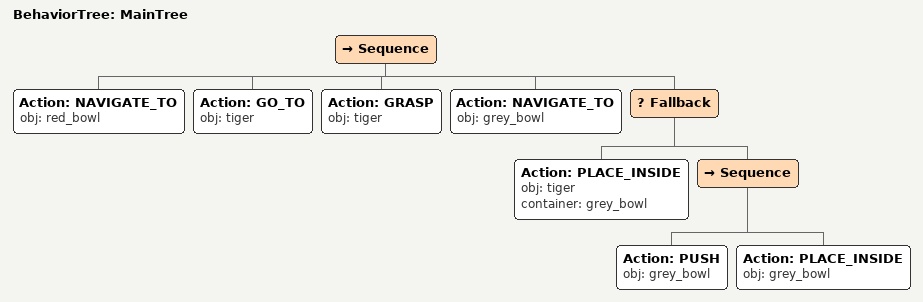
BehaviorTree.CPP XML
<root main_tree_to_execute="MainTree">
  <BehaviorTree ID="MainTree">
    <Sequence>
      <!-- Navigate to red_bowl -->
      <Action ID="NAVIGATE_TO" obj="red_bowl" />
      <!-- Go to tiger -->
      <Action ID="GO_TO" obj="tiger" />
      <!-- Grasp tiger -->
      <Action ID="GRASP" obj="tiger" />
      <!-- Navigate to grey_bowl -->
      <Action ID="NAVIGATE_TO" obj="grey_bowl" />
      <!-- Fallback: if PLACE_INSIDE grey_bowl fails, try PUSH to reposition -->
      <Fallback>
        <!-- Place inside grey_bowl -->
        <Action ID="PLACE_INSIDE" obj="tiger" container="grey_bowl" />
        <Sequence>
          <!-- Push grey_bowl forward toward front edge of table -->
          <Action ID="PUSH" obj="grey_bowl" />
          <!-- Place inside grey_bowl -->
          <Action ID="PLACE_INSIDE" obj="grey_bowl" />
        </Sequence>
      </Fallback>
    </Sequence>
  </BehaviorTree>
</root>
